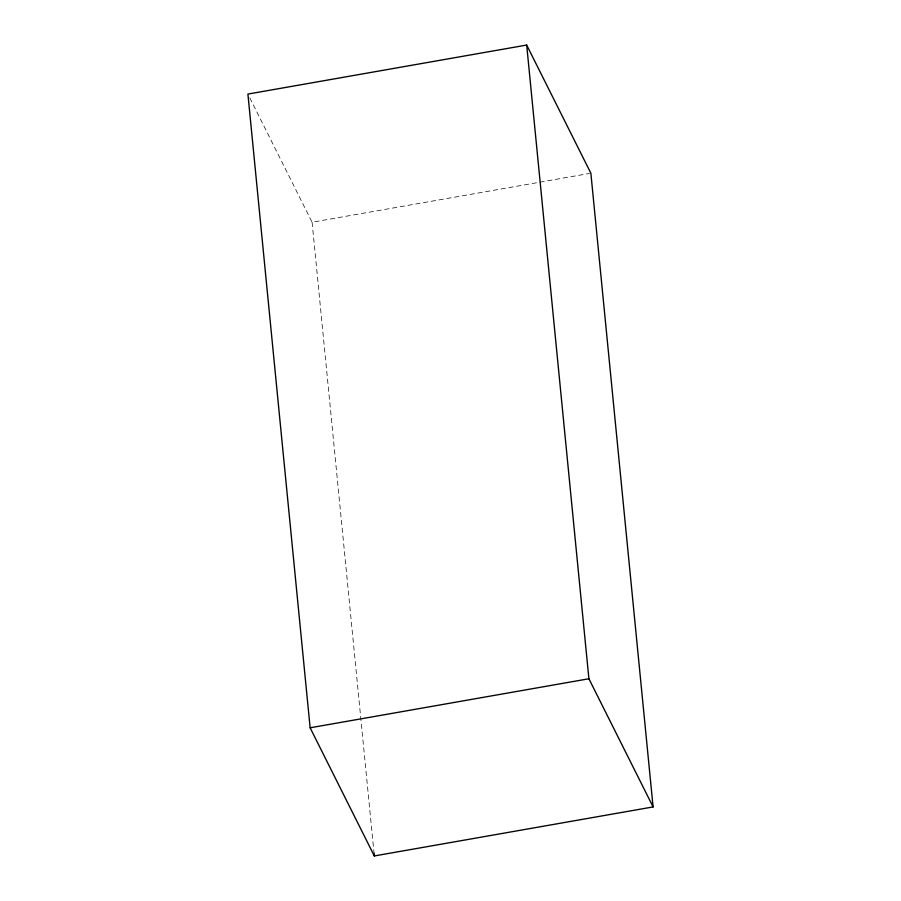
<?xml version="1.0" encoding="UTF-8"?>
<svg xmlns="http://www.w3.org/2000/svg" width="901" height="901" viewBox="0 0 901 901"><rect width="100%" height="100%" fill="white"/><g stroke="black" fill="none" stroke-linecap="round" stroke-linejoin="round"><path stroke-width="0.68" stroke-dasharray="4.5 3.38" d="M249.802 97.849L312.095 222.243L589.479 173.454M312.095 222.243L374.039 853.157"/><path stroke-width="1.35" d="M526.691 45.05L247.91 94.076L310.135 727.794L374.309 855.95L653.09 806.924L590.865 173.206L526.691 45.05L588.905 678.757L653.09 806.924M310.135 727.794L588.905 678.757M374.039 853.157L374.309 855.95"/></g></svg>
